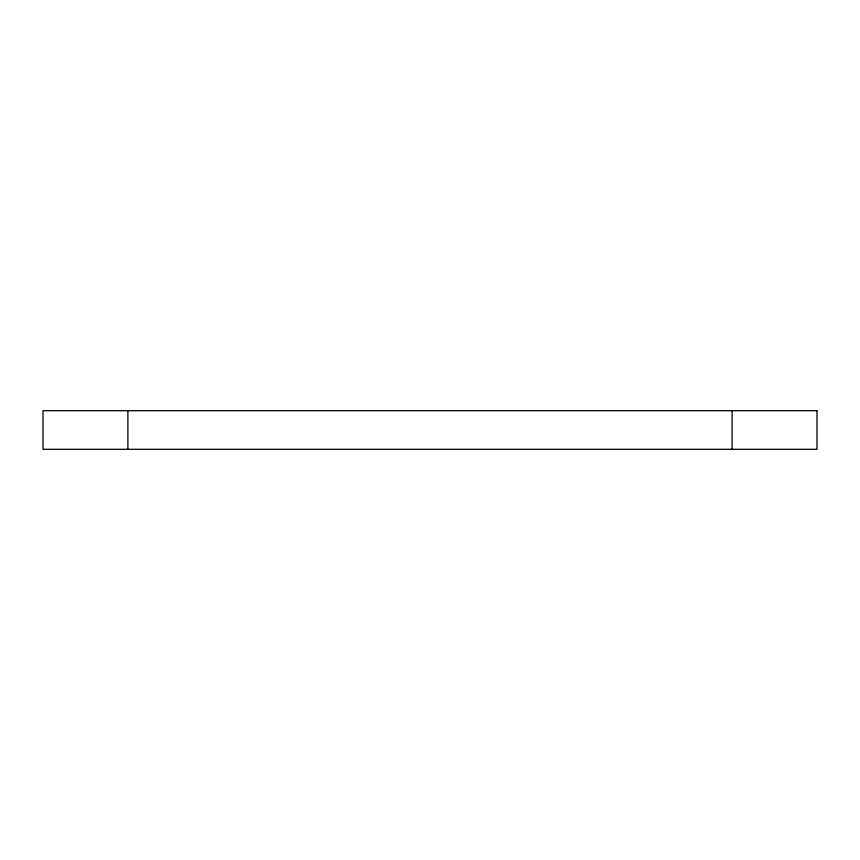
<?xml version="1.0" encoding="UTF-8"?>
<svg xmlns="http://www.w3.org/2000/svg" width="860" height="860" viewBox="0 0 860 860"><rect width="100%" height="100%" fill="white"/><g stroke="black" fill="none" stroke-linecap="round" stroke-linejoin="round"><path stroke-width="1.29" d="M732.107 410.693L732.107 449.307M127.893 410.693L127.893 449.307M817 410.693L43 410.693L43 449.307L817 449.307L817 410.693"/></g></svg>
